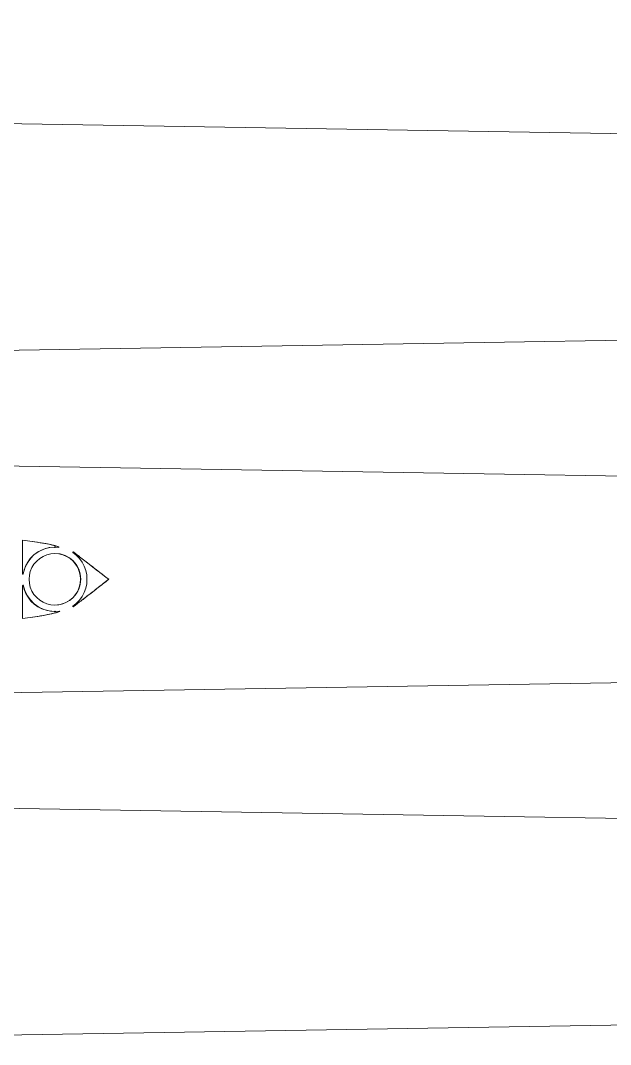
# Model space of a CAD drawing. Header units: centimetres. Extents: x -233 to -82, y 123 to 153.
# Drawn here: x -224.82 to -217, y 123.68 to 137.25 of the extents above; entities that cross this region are included whole.
import ezdxf

# ---------------------------------------------------------------- set-up
doc = ezdxf.new("R2010")
doc.units = ezdxf.units.CM
doc.header["$MEASUREMENT"] = 0
doc.layers.add('layer 1', color=7, linetype='Continuous')

msp = doc.modelspace()

# ---------------------------------------------------------------- linework, layer by layer
at = {"layer": 'layer 1', "color": 1, "lineweight": 9}
for points, knots in [([(-172.60329, 135.02047), (-172.60329, 135.02047), (-172.60329, 136.1423), (-172.60329, 136.1423), (-172.60329, 136.1423), (-172.60329, 136.1423), (-173.20442, 136.1423), (-173.20442, 136.1423), (-173.20442, 136.1423), (-173.20442, 136.1423), (-173.20442, 137.14133), (-173.20442, 137.14133), (-173.20442, 137.14133), (-173.20442, 137.14133), (-172.60329, 137.14133), (-172.60329, 137.14133), (-172.60329, 137.14133), (-172.60329, 137.14133), (-172.60329, 138.27586), (-172.60329, 138.27586), (-172.60329, 138.27586), (-172.60329, 138.27586), (-232.60444, 137.28742), (-232.60444, 137.28742), (-232.60444, 137.28742), (-232.60444, 137.28742), (-232.60444, 136.0068), (-232.60444, 136.0068)], [0, 0, 0, 0, 0.125, 0.125, 0.125, 0.125, 0.25, 0.25, 0.25, 0.25, 0.375, 0.375, 0.375, 0.375, 0.5, 0.5, 0.5, 0.5, 0.625, 0.625, 0.625, 0.625, 0.75, 0.75, 0.75, 0.75, 1, 1, 1, 1]), ([(-232.60443, 128.21747), (-232.60443, 128.21747), (-172.60328, 129.20383), (-172.60328, 129.20383), (-172.60328, 129.20383), (-172.60328, 129.20383), (-172.60328, 130.48445), (-172.60328, 130.48445), (-172.60328, 130.48445), (-172.60328, 130.48445), (-232.60443, 131.47078), (-232.60443, 131.47078)], [0, 0, 0, 0, 0.25, 0.25, 0.25, 0.25, 0.5, 0.5, 0.5, 0.5, 1, 1, 1, 1]), ([(-224.78122, 129.91504), (-224.78122, 129.91504), (-224.78757, 129.91504), (-224.78757, 129.91504), (-224.78757, 129.91504), (-224.78757, 129.91504), (-224.78757, 130.36166), (-224.78757, 130.36166), (-224.78757, 130.36166), (-224.78757, 130.36166), (-224.75582, 130.35743), (-224.75582, 130.35743), (-224.75582, 130.35743), (-224.75582, 130.35743), (-224.72195, 130.35319), (-224.72195, 130.35319), (-224.72195, 130.35319), (-224.72195, 130.35319), (-224.65634, 130.34473), (-224.65634, 130.34473), (-224.65634, 130.34473), (-224.65634, 130.34473), (-224.5886, 130.33626), (-224.5886, 130.33626), (-224.5886, 130.33626), (-224.5886, 130.33626), (-224.55685, 130.32991), (-224.55685, 130.32991), (-224.55685, 130.32991), (-224.55685, 130.32991), (-224.5251, 130.32571), (-224.5251, 130.32571), (-224.5251, 130.32571), (-224.5251, 130.32571), (-224.49547, 130.31933), (-224.49547, 130.31933), (-224.49547, 130.31933), (-224.49547, 130.31933), (-224.46584, 130.31509), (-224.46584, 130.31509), (-224.46584, 130.31509), (-224.46584, 130.31509), (-224.4362, 130.30874), (-224.4362, 130.30874), (-224.4362, 130.30874), (-224.4362, 130.30874), (-224.40869, 130.30239), (-224.40869, 130.30239), (-224.40869, 130.30239), (-224.40869, 130.30239), (-224.35789, 130.28969), (-224.35789, 130.28969), (-224.35789, 130.28969), (-224.35789, 130.28969), (-224.30709, 130.27488), (-224.30709, 130.27488), (-224.30709, 130.27488), (-224.30709, 130.27488), (-224.36212, 130.29181), (-224.36212, 130.29181), (-224.36212, 130.29181), (-224.36212, 130.29181), (-224.41927, 130.30451), (-224.41927, 130.30451), (-224.41927, 130.30451), (-224.41927, 130.30451), (-224.47854, 130.31721), (-224.47854, 130.31721), (-224.47854, 130.31721), (-224.47854, 130.31721), (-224.53992, 130.32779), (-224.53992, 130.32779), (-224.53992, 130.32779), (-224.53992, 130.32779), (-224.6013, 130.33626), (-224.6013, 130.33626), (-224.6013, 130.33626), (-224.6013, 130.33626), (-224.66269, 130.34684), (-224.66269, 130.34684), (-224.66269, 130.34684), (-224.66269, 130.34684), (-224.78757, 130.36166), (-224.78757, 130.36166)], [0, 0, 0, 0, 0.04545455, 0.04545455, 0.04545455, 0.04545455, 0.09090909, 0.09090909, 0.09090909, 0.09090909, 0.13636364, 0.13636364, 0.13636364, 0.13636364, 0.18181818, 0.18181818, 0.18181818, 0.18181818, 0.22727273, 0.22727273, 0.22727273, 0.22727273, 0.27272727, 0.27272727, 0.27272727, 0.27272727, 0.31818182, 0.31818182, 0.31818182, 0.31818182, 0.36363636, 0.36363636, 0.36363636, 0.36363636, 0.40909091, 0.40909091, 0.40909091, 0.40909091, 0.45454545, 0.45454545, 0.45454545, 0.45454545, 0.5, 0.5, 0.5, 0.5, 0.54545455, 0.54545455, 0.54545455, 0.54545455, 0.59090909, 0.59090909, 0.59090909, 0.59090909, 0.63636364, 0.63636364, 0.63636364, 0.63636364, 0.68181818, 0.68181818, 0.68181818, 0.68181818, 0.72727273, 0.72727273, 0.72727273, 0.72727273, 0.77272727, 0.77272727, 0.77272727, 0.77272727, 0.81818182, 0.81818182, 0.81818182, 0.81818182, 0.86363636, 0.86363636, 0.86363636, 0.86363636, 0.90909091, 0.90909091, 0.90909091, 0.90909091, 1, 1, 1, 1]), ([(-224.30709, 130.2664), (-224.30709, 130.2664), (-224.36636, 130.27064), (-224.36636, 130.27064), (-224.36636, 130.27064), (-224.36636, 130.27064), (-224.42562, 130.2664), (-224.42562, 130.2664), (-224.42562, 130.2664), (-224.42562, 130.2664), (-224.48277, 130.2537), (-224.48277, 130.2537), (-224.48277, 130.2537), (-224.48277, 130.2537), (-224.53781, 130.23254), (-224.53781, 130.23254), (-224.53781, 130.23254), (-224.53781, 130.23254), (-224.59072, 130.2029), (-224.59072, 130.2029), (-224.59072, 130.2029), (-224.59072, 130.2029), (-224.63729, 130.16904), (-224.63729, 130.16904), (-224.63729, 130.16904), (-224.63729, 130.16904), (-224.67962, 130.1267), (-224.67962, 130.1267), (-224.67962, 130.1267), (-224.67962, 130.1267), (-224.71561, 130.07802), (-224.71561, 130.07802), (-224.71561, 130.07802), (-224.71561, 130.07802), (-224.74524, 130.02722), (-224.74524, 130.02722), (-224.74524, 130.02722), (-224.74524, 130.02722), (-224.76852, 129.97219), (-224.76852, 129.97219), (-224.76852, 129.97219), (-224.76852, 129.97219), (-224.78122, 129.91504), (-224.78122, 129.91504)], [0, 0, 0, 0, 0.08333333, 0.08333333, 0.08333333, 0.08333333, 0.16666667, 0.16666667, 0.16666667, 0.16666667, 0.25, 0.25, 0.25, 0.25, 0.33333333, 0.33333333, 0.33333333, 0.33333333, 0.41666667, 0.41666667, 0.41666667, 0.41666667, 0.5, 0.5, 0.5, 0.5, 0.58333333, 0.58333333, 0.58333333, 0.58333333, 0.66666667, 0.66666667, 0.66666667, 0.66666667, 0.75, 0.75, 0.75, 0.75, 0.83333333, 0.83333333, 0.83333333, 0.83333333, 1, 1, 1, 1]), ([(-224.30709, 130.27488), (-224.30709, 130.27488), (-224.30709, 130.26642), (-224.30709, 130.26642), (-224.30709, 130.26642), (-224.30709, 130.26642), (-224.30709, 130.27488), (-224.30709, 130.27488)], [0, 0, 0, 0, 0.33333333, 0.33333333, 0.33333333, 0.33333333, 1, 1, 1, 1]), ([(-224.01923, 129.84521), (-224.01923, 129.84521), (-224.02347, 129.79014), (-224.02347, 129.79014), (-224.02347, 129.79014), (-224.02347, 129.79014), (-224.03617, 129.73938), (-224.03617, 129.73938), (-224.03617, 129.73938), (-224.03617, 129.73938), (-224.05522, 129.68858), (-224.05522, 129.68858), (-224.05522, 129.68858), (-224.05522, 129.68858), (-224.08485, 129.64413), (-224.08485, 129.64413), (-224.08485, 129.64413), (-224.08485, 129.64413), (-224.11872, 129.60179), (-224.11872, 129.60179), (-224.11872, 129.60179), (-224.11872, 129.60179), (-224.15893, 129.56793), (-224.15893, 129.56793), (-224.15893, 129.56793), (-224.15893, 129.56793), (-224.2055, 129.54037), (-224.2055, 129.54037), (-224.2055, 129.54037), (-224.2055, 129.54037), (-224.25418, 129.51924), (-224.25418, 129.51924), (-224.25418, 129.51924), (-224.25418, 129.51924), (-224.3071, 129.50651), (-224.3071, 129.50651), (-224.3071, 129.50651), (-224.3071, 129.50651), (-224.36002, 129.50231), (-224.36002, 129.50231), (-224.36002, 129.50231), (-224.36002, 129.50231), (-224.41505, 129.50651), (-224.41505, 129.50651), (-224.41505, 129.50651), (-224.41505, 129.50651), (-224.46585, 129.51924), (-224.46585, 129.51924), (-224.46585, 129.51924), (-224.46585, 129.51924), (-224.51665, 129.54037), (-224.51665, 129.54037), (-224.51665, 129.54037), (-224.51665, 129.54037), (-224.5611, 129.56793), (-224.5611, 129.56793), (-224.5611, 129.56793), (-224.5611, 129.56793), (-224.60132, 129.60179), (-224.60132, 129.60179), (-224.60132, 129.60179), (-224.60132, 129.60179), (-224.6373, 129.64413), (-224.6373, 129.64413), (-224.6373, 129.64413), (-224.6373, 129.64413), (-224.66482, 129.68858), (-224.66482, 129.68858), (-224.66482, 129.68858), (-224.66482, 129.68858), (-224.68598, 129.73938), (-224.68598, 129.73938), (-224.68598, 129.73938), (-224.68598, 129.73938), (-224.69868, 129.79014), (-224.69868, 129.79014), (-224.69868, 129.79014), (-224.69868, 129.79014), (-224.70292, 129.84521), (-224.70292, 129.84521), (-224.70292, 129.84521), (-224.70292, 129.84521), (-224.69868, 129.89813), (-224.69868, 129.89813), (-224.69868, 129.89813), (-224.69868, 129.89813), (-224.68598, 129.94889), (-224.68598, 129.94889), (-224.68598, 129.94889), (-224.68598, 129.94889), (-224.66482, 129.99973), (-224.66482, 129.99973), (-224.66482, 129.99973), (-224.66482, 129.99973), (-224.6373, 130.04629), (-224.6373, 130.04629), (-224.6373, 130.04629), (-224.6373, 130.04629), (-224.60132, 130.08651), (-224.60132, 130.08651), (-224.60132, 130.08651), (-224.60132, 130.08651), (-224.5611, 130.12038), (-224.5611, 130.12038), (-224.5611, 130.12038), (-224.5611, 130.12038), (-224.51665, 130.14786), (-224.51665, 130.14786), (-224.51665, 130.14786), (-224.51665, 130.14786), (-224.46585, 130.16906), (-224.46585, 130.16906), (-224.46585, 130.16906), (-224.46585, 130.16906), (-224.41505, 130.18176), (-224.41505, 130.18176), (-224.41505, 130.18176), (-224.41505, 130.18176), (-224.36002, 130.18596), (-224.36002, 130.18596), (-224.36002, 130.18596), (-224.36002, 130.18596), (-224.3071, 130.18176), (-224.3071, 130.18176), (-224.3071, 130.18176), (-224.3071, 130.18176), (-224.25418, 130.16906), (-224.25418, 130.16906), (-224.25418, 130.16906), (-224.25418, 130.16906), (-224.2055, 130.14786), (-224.2055, 130.14786), (-224.2055, 130.14786), (-224.2055, 130.14786), (-224.15893, 130.12038), (-224.15893, 130.12038), (-224.15893, 130.12038), (-224.15893, 130.12038), (-224.11872, 130.08651), (-224.11872, 130.08651), (-224.11872, 130.08651), (-224.11872, 130.08651), (-224.08485, 130.04629), (-224.08485, 130.04629), (-224.08485, 130.04629), (-224.08485, 130.04629), (-224.05522, 129.99973), (-224.05522, 129.99973), (-224.05522, 129.99973), (-224.05522, 129.99973), (-224.03617, 129.94889), (-224.03617, 129.94889), (-224.03617, 129.94889), (-224.03617, 129.94889), (-224.02347, 129.89813), (-224.02347, 129.89813), (-224.02347, 129.89813), (-224.02347, 129.89813), (-224.01923, 129.84521), (-224.01923, 129.84521)], [0, 0, 0, 0, 0.02439024, 0.02439024, 0.02439024, 0.02439024, 0.04878049, 0.04878049, 0.04878049, 0.04878049, 0.07317073, 0.07317073, 0.07317073, 0.07317073, 0.09756098, 0.09756098, 0.09756098, 0.09756098, 0.12195122, 0.12195122, 0.12195122, 0.12195122, 0.14634146, 0.14634146, 0.14634146, 0.14634146, 0.17073171, 0.17073171, 0.17073171, 0.17073171, 0.19512195, 0.19512195, 0.19512195, 0.19512195, 0.2195122, 0.2195122, 0.2195122, 0.2195122, 0.24390244, 0.24390244, 0.24390244, 0.24390244, 0.26829268, 0.26829268, 0.26829268, 0.26829268, 0.29268293, 0.29268293, 0.29268293, 0.29268293, 0.31707317, 0.31707317, 0.31707317, 0.31707317, 0.34146341, 0.34146341, 0.34146341, 0.34146341, 0.36585366, 0.36585366, 0.36585366, 0.36585366, 0.3902439, 0.3902439, 0.3902439, 0.3902439, 0.41463415, 0.41463415, 0.41463415, 0.41463415, 0.43902439, 0.43902439, 0.43902439, 0.43902439, 0.46341463, 0.46341463, 0.46341463, 0.46341463, 0.48780488, 0.48780488, 0.48780488, 0.48780488, 0.51219512, 0.51219512, 0.51219512, 0.51219512, 0.53658537, 0.53658537, 0.53658537, 0.53658537, 0.56097561, 0.56097561, 0.56097561, 0.56097561, 0.58536585, 0.58536585, 0.58536585, 0.58536585, 0.6097561, 0.6097561, 0.6097561, 0.6097561, 0.63414634, 0.63414634, 0.63414634, 0.63414634, 0.65853659, 0.65853659, 0.65853659, 0.65853659, 0.68292683, 0.68292683, 0.68292683, 0.68292683, 0.70731707, 0.70731707, 0.70731707, 0.70731707, 0.73170732, 0.73170732, 0.73170732, 0.73170732, 0.75609756, 0.75609756, 0.75609756, 0.75609756, 0.7804878, 0.7804878, 0.7804878, 0.7804878, 0.80487805, 0.80487805, 0.80487805, 0.80487805, 0.82926829, 0.82926829, 0.82926829, 0.82926829, 0.85365854, 0.85365854, 0.85365854, 0.85365854, 0.87804878, 0.87804878, 0.87804878, 0.87804878, 0.90243902, 0.90243902, 0.90243902, 0.90243902, 0.92682927, 0.92682927, 0.92682927, 0.92682927, 0.95121951, 0.95121951, 0.95121951, 0.95121951, 1, 1, 1, 1]), ([(-224.35892, 129.50442), (-224.17011, 129.50442), (-224.01711, 129.65749), (-224.01711, 129.84626), (-224.01711, 129.84626), (-224.01711, 130.03503), (-224.17011, 130.18807), (-224.35892, 130.1881)], [0, 0, 0, 0, 0.33333333, 0.33333333, 0.33333333, 0.33333333, 1, 1, 1, 1]), ([(-224.12295, 130.19868), (-224.12295, 130.19868), (-224.1166, 130.20506), (-224.1166, 130.20506), (-224.1166, 130.20506), (-224.1166, 130.20506), (-224.1166, 130.20291), (-224.1166, 130.20291), (-224.1166, 130.20291), (-224.1166, 130.20291), (-224.11448, 130.20291), (-224.11448, 130.20291), (-224.11448, 130.20291), (-224.11448, 130.20291), (-224.11237, 130.20291), (-224.11237, 130.20291), (-224.11237, 130.20291), (-224.11237, 130.20291), (-224.11025, 130.20291), (-224.11025, 130.20291), (-224.11025, 130.20291), (-224.11025, 130.20291), (-224.10602, 130.19868), (-224.10602, 130.19868), (-224.10602, 130.19868), (-224.10602, 130.19868), (-224.09967, 130.19444), (-224.09967, 130.19444), (-224.09967, 130.19444), (-224.09967, 130.19444), (-224.09332, 130.19024), (-224.09332, 130.19024), (-224.09332, 130.19024), (-224.09332, 130.19024), (-224.08273, 130.18178), (-224.08273, 130.18178), (-224.08273, 130.18178), (-224.08273, 130.18178), (-224.07215, 130.17328), (-224.07215, 130.17328), (-224.07215, 130.17328), (-224.07215, 130.17328), (-224.05945, 130.16481), (-224.05945, 130.16481), (-224.05945, 130.16481), (-224.05945, 130.16481), (-224.04675, 130.15423), (-224.04675, 130.15423), (-224.04675, 130.15423), (-224.04675, 130.15423), (-224.03193, 130.14153), (-224.03193, 130.14153), (-224.03193, 130.14153), (-224.03193, 130.14153), (-224.015, 130.13094), (-224.015, 130.13094), (-224.015, 130.13094), (-224.015, 130.13094), (-223.99807, 130.11613), (-223.99807, 130.11613), (-223.99807, 130.11613), (-223.99807, 130.11613), (-223.97902, 130.10343), (-223.97902, 130.10343), (-223.97902, 130.10343), (-223.97902, 130.10343), (-223.96208, 130.08861), (-223.96208, 130.08861), (-223.96208, 130.08861), (-223.96208, 130.08861), (-223.94092, 130.07379), (-223.94092, 130.07379), (-223.94092, 130.07379), (-223.94092, 130.07379), (-223.92187, 130.05686), (-223.92187, 130.05686), (-223.92187, 130.05686), (-223.92187, 130.05686), (-223.9007, 130.03993), (-223.9007, 130.03993), (-223.9007, 130.03993), (-223.9007, 130.03993), (-223.85625, 130.00606), (-223.85625, 130.00606), (-223.85625, 130.00606), (-223.85625, 130.00606), (-223.8118, 129.97219), (-223.8118, 129.97219), (-223.8118, 129.97219), (-223.8118, 129.97219), (-223.76735, 129.93833), (-223.76735, 129.93833), (-223.76735, 129.93833), (-223.76735, 129.93833), (-223.72502, 129.90446), (-223.72502, 129.90446), (-223.72502, 129.90446), (-223.72502, 129.90446), (-223.70385, 129.88756), (-223.70385, 129.88756), (-223.70385, 129.88756), (-223.70385, 129.88756), (-223.6848, 129.87274), (-223.6848, 129.87274), (-223.6848, 129.87274), (-223.6848, 129.87274), (-223.66575, 129.85789), (-223.66575, 129.85789), (-223.66575, 129.85789), (-223.66575, 129.85789), (-223.6467, 129.84519), (-223.6467, 129.84519), (-223.6467, 129.84519), (-223.6467, 129.84519), (-223.67845, 129.86848), (-223.67845, 129.86848), (-223.67845, 129.86848), (-223.67845, 129.86848), (-223.70597, 129.88964), (-223.70597, 129.88964), (-223.70597, 129.88964), (-223.70597, 129.88964), (-223.7356, 129.91293), (-223.7356, 129.91293), (-223.7356, 129.91293), (-223.7356, 129.91293), (-223.76312, 129.93409), (-223.76312, 129.93409), (-223.76312, 129.93409), (-223.76312, 129.93409), (-223.78852, 129.95314), (-223.78852, 129.95314), (-223.78852, 129.95314), (-223.78852, 129.95314), (-223.81392, 129.97431), (-223.81392, 129.97431), (-223.81392, 129.97431), (-223.81392, 129.97431), (-223.83932, 129.99339), (-223.83932, 129.99339), (-223.83932, 129.99339), (-223.83932, 129.99339), (-223.8626, 130.01241), (-223.8626, 130.01241), (-223.8626, 130.01241), (-223.8626, 130.01241), (-223.88377, 130.02934), (-223.88377, 130.02934), (-223.88377, 130.02934), (-223.88377, 130.02934), (-223.90705, 130.04631), (-223.90705, 130.04631), (-223.90705, 130.04631), (-223.90705, 130.04631), (-223.9261, 130.06113), (-223.9261, 130.06113), (-223.9261, 130.06113), (-223.9261, 130.06113), (-223.94727, 130.07803), (-223.94727, 130.07803), (-223.94727, 130.07803), (-223.94727, 130.07803), (-223.9642, 130.09073), (-223.9642, 130.09073), (-223.9642, 130.09073), (-223.9642, 130.09073), (-223.98325, 130.10554), (-223.98325, 130.10554), (-223.98325, 130.10554), (-223.98325, 130.10554), (-223.99807, 130.11824), (-223.99807, 130.11824), (-223.99807, 130.11824), (-223.99807, 130.11824), (-224.015, 130.12886), (-224.015, 130.12886), (-224.015, 130.12886), (-224.015, 130.12886), (-224.0277, 130.13941), (-224.0277, 130.13941), (-224.0277, 130.13941), (-224.0277, 130.13941), (-224.0404, 130.14999), (-224.0404, 130.14999), (-224.0404, 130.14999), (-224.0404, 130.14999), (-224.0531, 130.15846), (-224.0531, 130.15846), (-224.0531, 130.15846), (-224.0531, 130.15846), (-224.06368, 130.16696), (-224.06368, 130.16696), (-224.06368, 130.16696), (-224.06368, 130.16696), (-224.07215, 130.17539), (-224.07215, 130.17539), (-224.07215, 130.17539), (-224.07215, 130.17539), (-224.08062, 130.18178), (-224.08062, 130.18178), (-224.08062, 130.18178), (-224.08062, 130.18178), (-224.08908, 130.18598), (-224.08908, 130.18598), (-224.08908, 130.18598), (-224.08908, 130.18598), (-224.09543, 130.19024), (-224.09543, 130.19024), (-224.09543, 130.19024), (-224.09543, 130.19024), (-224.09967, 130.19444), (-224.09967, 130.19444), (-224.09967, 130.19444), (-224.09967, 130.19444), (-224.1039, 130.19656), (-224.1039, 130.19656), (-224.1039, 130.19656), (-224.1039, 130.19656), (-224.10813, 130.20079), (-224.10813, 130.20079), (-224.10813, 130.20079), (-224.10813, 130.20079), (-224.11025, 130.20079), (-224.11025, 130.20079), (-224.11025, 130.20079), (-224.11025, 130.20079), (-224.11237, 130.20291), (-224.11237, 130.20291), (-224.11237, 130.20291), (-224.11237, 130.20291), (-224.11448, 130.20291), (-224.11448, 130.20291)], [0, 0, 0, 0, 0.01694915, 0.01694915, 0.01694915, 0.01694915, 0.03389831, 0.03389831, 0.03389831, 0.03389831, 0.05084746, 0.05084746, 0.05084746, 0.05084746, 0.06779661, 0.06779661, 0.06779661, 0.06779661, 0.08474576, 0.08474576, 0.08474576, 0.08474576, 0.10169492, 0.10169492, 0.10169492, 0.10169492, 0.11864407, 0.11864407, 0.11864407, 0.11864407, 0.13559322, 0.13559322, 0.13559322, 0.13559322, 0.15254237, 0.15254237, 0.15254237, 0.15254237, 0.16949153, 0.16949153, 0.16949153, 0.16949153, 0.18644068, 0.18644068, 0.18644068, 0.18644068, 0.20338983, 0.20338983, 0.20338983, 0.20338983, 0.22033898, 0.22033898, 0.22033898, 0.22033898, 0.23728814, 0.23728814, 0.23728814, 0.23728814, 0.25423729, 0.25423729, 0.25423729, 0.25423729, 0.27118644, 0.27118644, 0.27118644, 0.27118644, 0.28813559, 0.28813559, 0.28813559, 0.28813559, 0.30508475, 0.30508475, 0.30508475, 0.30508475, 0.3220339, 0.3220339, 0.3220339, 0.3220339, 0.33898305, 0.33898305, 0.33898305, 0.33898305, 0.3559322, 0.3559322, 0.3559322, 0.3559322, 0.37288136, 0.37288136, 0.37288136, 0.37288136, 0.38983051, 0.38983051, 0.38983051, 0.38983051, 0.40677966, 0.40677966, 0.40677966, 0.40677966, 0.42372881, 0.42372881, 0.42372881, 0.42372881, 0.44067797, 0.44067797, 0.44067797, 0.44067797, 0.45762712, 0.45762712, 0.45762712, 0.45762712, 0.47457627, 0.47457627, 0.47457627, 0.47457627, 0.49152542, 0.49152542, 0.49152542, 0.49152542, 0.50847458, 0.50847458, 0.50847458, 0.50847458, 0.52542373, 0.52542373, 0.52542373, 0.52542373, 0.54237288, 0.54237288, 0.54237288, 0.54237288, 0.55932203, 0.55932203, 0.55932203, 0.55932203, 0.57627119, 0.57627119, 0.57627119, 0.57627119, 0.59322034, 0.59322034, 0.59322034, 0.59322034, 0.61016949, 0.61016949, 0.61016949, 0.61016949, 0.62711864, 0.62711864, 0.62711864, 0.62711864, 0.6440678, 0.6440678, 0.6440678, 0.6440678, 0.66101695, 0.66101695, 0.66101695, 0.66101695, 0.6779661, 0.6779661, 0.6779661, 0.6779661, 0.69491525, 0.69491525, 0.69491525, 0.69491525, 0.71186441, 0.71186441, 0.71186441, 0.71186441, 0.72881356, 0.72881356, 0.72881356, 0.72881356, 0.74576271, 0.74576271, 0.74576271, 0.74576271, 0.76271186, 0.76271186, 0.76271186, 0.76271186, 0.77966102, 0.77966102, 0.77966102, 0.77966102, 0.79661017, 0.79661017, 0.79661017, 0.79661017, 0.81355932, 0.81355932, 0.81355932, 0.81355932, 0.83050847, 0.83050847, 0.83050847, 0.83050847, 0.84745763, 0.84745763, 0.84745763, 0.84745763, 0.86440678, 0.86440678, 0.86440678, 0.86440678, 0.88135593, 0.88135593, 0.88135593, 0.88135593, 0.89830508, 0.89830508, 0.89830508, 0.89830508, 0.91525424, 0.91525424, 0.91525424, 0.91525424, 0.93220339, 0.93220339, 0.93220339, 0.93220339, 0.94915254, 0.94915254, 0.94915254, 0.94915254, 0.96610169, 0.96610169, 0.96610169, 0.96610169, 1, 1, 1, 1]), ([(-224.12295, 130.19868), (-224.12295, 130.19868), (-224.07638, 130.16269), (-224.07638, 130.16269), (-224.07638, 130.16269), (-224.07638, 130.16269), (-224.03405, 130.12036), (-224.03405, 130.12036), (-224.03405, 130.12036), (-224.03405, 130.12036), (-224.00018, 130.07168), (-224.00018, 130.07168), (-224.00018, 130.07168), (-224.00018, 130.07168), (-223.97055, 130.01876), (-223.97055, 130.01876), (-223.97055, 130.01876), (-223.97055, 130.01876), (-223.9515, 129.96161), (-223.9515, 129.96161), (-223.9515, 129.96161), (-223.9515, 129.96161), (-223.9388, 129.90446), (-223.9388, 129.90446), (-223.9388, 129.90446), (-223.9388, 129.90446), (-223.93457, 129.84519), (-223.93457, 129.84519), (-223.93457, 129.84519), (-223.93457, 129.84519), (-223.9388, 129.78381), (-223.9388, 129.78381), (-223.9388, 129.78381), (-223.9388, 129.78381), (-223.9515, 129.72666), (-223.9515, 129.72666), (-223.9515, 129.72666), (-223.9515, 129.72666), (-223.97055, 129.66951), (-223.97055, 129.66951), (-223.97055, 129.66951), (-223.97055, 129.66951), (-224.00018, 129.61659), (-224.00018, 129.61659), (-224.00018, 129.61659), (-224.00018, 129.61659), (-224.03405, 129.57006), (-224.03405, 129.57006), (-224.03405, 129.57006), (-224.03405, 129.57006), (-224.07638, 129.52558), (-224.07638, 129.52558), (-224.07638, 129.52558), (-224.07638, 129.52558), (-224.12295, 129.48959), (-224.12295, 129.48959), (-224.12295, 129.48959), (-224.12295, 129.48959), (-224.11872, 129.48324), (-224.11872, 129.48324), (-224.11872, 129.48324), (-224.11872, 129.48324), (-224.10602, 129.49171), (-224.10602, 129.49171), (-224.10602, 129.49171), (-224.10602, 129.49171), (-224.09332, 129.49806), (-224.09332, 129.49806), (-224.09332, 129.49806), (-224.09332, 129.49806), (-224.08062, 129.50864), (-224.08062, 129.50864), (-224.08062, 129.50864), (-224.08062, 129.50864), (-224.06792, 129.51714), (-224.06792, 129.51714), (-224.06792, 129.51714), (-224.06792, 129.51714), (-224.05522, 129.52769), (-224.05522, 129.52769), (-224.05522, 129.52769), (-224.05522, 129.52769), (-224.04463, 129.53616), (-224.04463, 129.53616), (-224.04463, 129.53616), (-224.04463, 129.53616), (-224.03193, 129.54678), (-224.03193, 129.54678), (-224.03193, 129.54678), (-224.03193, 129.54678), (-224.01712, 129.55733), (-224.01712, 129.55733), (-224.01712, 129.55733), (-224.01712, 129.55733), (-224.00442, 129.56791), (-224.00442, 129.56791), (-224.00442, 129.56791), (-224.00442, 129.56791), (-223.98748, 129.57849), (-223.98748, 129.57849), (-223.98748, 129.57849), (-223.98748, 129.57849), (-223.97267, 129.59119), (-223.97267, 129.59119), (-223.97267, 129.59119), (-223.97267, 129.59119), (-223.95573, 129.60389), (-223.95573, 129.60389), (-223.95573, 129.60389), (-223.95573, 129.60389), (-223.92187, 129.63141), (-223.92187, 129.63141), (-223.92187, 129.63141), (-223.92187, 129.63141), (-223.88588, 129.65893), (-223.88588, 129.65893), (-223.88588, 129.65893), (-223.88588, 129.65893), (-223.8118, 129.71608), (-223.8118, 129.71608), (-223.8118, 129.71608), (-223.8118, 129.71608), (-223.77793, 129.74363), (-223.77793, 129.74363), (-223.77793, 129.74363), (-223.77793, 129.74363), (-223.74407, 129.76899), (-223.74407, 129.76899), (-223.74407, 129.76899), (-223.74407, 129.76899), (-223.72925, 129.78173), (-223.72925, 129.78173), (-223.72925, 129.78173), (-223.72925, 129.78173), (-223.71443, 129.79228), (-223.71443, 129.79228), (-223.71443, 129.79228), (-223.71443, 129.79228), (-223.69962, 129.80286), (-223.69962, 129.80286), (-223.69962, 129.80286), (-223.69962, 129.80286), (-223.68692, 129.81344), (-223.68692, 129.81344), (-223.68692, 129.81344), (-223.68692, 129.81344), (-223.67633, 129.82191), (-223.67633, 129.82191), (-223.67633, 129.82191), (-223.67633, 129.82191), (-223.66575, 129.83038), (-223.66575, 129.83038), (-223.66575, 129.83038), (-223.66575, 129.83038), (-223.65517, 129.83884), (-223.65517, 129.83884), (-223.65517, 129.83884), (-223.65517, 129.83884), (-223.6467, 129.84519), (-223.6467, 129.84519), (-223.6467, 129.84519), (-223.6467, 129.84519), (-223.67845, 129.81983), (-223.67845, 129.81983), (-223.67845, 129.81983), (-223.67845, 129.81983), (-223.70808, 129.79863), (-223.70808, 129.79863), (-223.70808, 129.79863), (-223.70808, 129.79863), (-223.7356, 129.77534), (-223.7356, 129.77534), (-223.7356, 129.77534), (-223.7356, 129.77534), (-223.76312, 129.75418), (-223.76312, 129.75418), (-223.76312, 129.75418), (-223.76312, 129.75418), (-223.79063, 129.73301), (-223.79063, 129.73301), (-223.79063, 129.73301), (-223.79063, 129.73301), (-223.81603, 129.71399), (-223.81603, 129.71399), (-223.81603, 129.71399), (-223.81603, 129.71399), (-223.84143, 129.69279), (-223.84143, 129.69279), (-223.84143, 129.69279), (-223.84143, 129.69279), (-223.86472, 129.67589), (-223.86472, 129.67589), (-223.86472, 129.67589), (-223.86472, 129.67589), (-223.888, 129.65681), (-223.888, 129.65681), (-223.888, 129.65681), (-223.888, 129.65681), (-223.90917, 129.63988), (-223.90917, 129.63988), (-223.90917, 129.63988), (-223.90917, 129.63988), (-223.93033, 129.62506), (-223.93033, 129.62506), (-223.93033, 129.62506), (-223.93033, 129.62506), (-223.94938, 129.61024), (-223.94938, 129.61024), (-223.94938, 129.61024), (-223.94938, 129.61024), (-223.96843, 129.59543), (-223.96843, 129.59543), (-223.96843, 129.59543), (-223.96843, 129.59543), (-223.98537, 129.58061), (-223.98537, 129.58061), (-223.98537, 129.58061), (-223.98537, 129.58061), (-224.0023, 129.56791), (-224.0023, 129.56791), (-224.0023, 129.56791), (-224.0023, 129.56791), (-224.01712, 129.55733), (-224.01712, 129.55733), (-224.01712, 129.55733), (-224.01712, 129.55733), (-224.03193, 129.54678), (-224.03193, 129.54678), (-224.03193, 129.54678), (-224.03193, 129.54678), (-224.04463, 129.53616), (-224.04463, 129.53616), (-224.04463, 129.53616), (-224.04463, 129.53616), (-224.05522, 129.52769), (-224.05522, 129.52769), (-224.05522, 129.52769), (-224.05522, 129.52769), (-224.0658, 129.51923), (-224.0658, 129.51923), (-224.0658, 129.51923), (-224.0658, 129.51923), (-224.07638, 129.51288), (-224.07638, 129.51288), (-224.07638, 129.51288), (-224.07638, 129.51288), (-224.08273, 129.50653), (-224.08273, 129.50653), (-224.08273, 129.50653), (-224.08273, 129.50653), (-224.0912, 129.50018), (-224.0912, 129.50018), (-224.0912, 129.50018), (-224.0912, 129.50018), (-224.09755, 129.49594), (-224.09755, 129.49594), (-224.09755, 129.49594), (-224.09755, 129.49594), (-224.10178, 129.49386), (-224.10178, 129.49386), (-224.10178, 129.49386), (-224.10178, 129.49386), (-224.10602, 129.48959), (-224.10602, 129.48959), (-224.10602, 129.48959), (-224.10602, 129.48959), (-224.10813, 129.48748), (-224.10813, 129.48748), (-224.10813, 129.48748), (-224.10813, 129.48748), (-224.11237, 129.48748), (-224.11237, 129.48748), (-224.11237, 129.48748), (-224.11237, 129.48748), (-224.11448, 129.48536), (-224.11448, 129.48536), (-224.11448, 129.48536), (-224.11448, 129.48536), (-224.1166, 129.48536), (-224.1166, 129.48536)], [0, 0, 0, 0, 0.01408451, 0.01408451, 0.01408451, 0.01408451, 0.02816901, 0.02816901, 0.02816901, 0.02816901, 0.04225352, 0.04225352, 0.04225352, 0.04225352, 0.05633803, 0.05633803, 0.05633803, 0.05633803, 0.07042254, 0.07042254, 0.07042254, 0.07042254, 0.08450704, 0.08450704, 0.08450704, 0.08450704, 0.09859155, 0.09859155, 0.09859155, 0.09859155, 0.11267606, 0.11267606, 0.11267606, 0.11267606, 0.12676056, 0.12676056, 0.12676056, 0.12676056, 0.14084507, 0.14084507, 0.14084507, 0.14084507, 0.15492958, 0.15492958, 0.15492958, 0.15492958, 0.16901408, 0.16901408, 0.16901408, 0.16901408, 0.18309859, 0.18309859, 0.18309859, 0.18309859, 0.1971831, 0.1971831, 0.1971831, 0.1971831, 0.21126761, 0.21126761, 0.21126761, 0.21126761, 0.22535211, 0.22535211, 0.22535211, 0.22535211, 0.23943662, 0.23943662, 0.23943662, 0.23943662, 0.25352113, 0.25352113, 0.25352113, 0.25352113, 0.26760563, 0.26760563, 0.26760563, 0.26760563, 0.28169014, 0.28169014, 0.28169014, 0.28169014, 0.29577465, 0.29577465, 0.29577465, 0.29577465, 0.30985915, 0.30985915, 0.30985915, 0.30985915, 0.32394366, 0.32394366, 0.32394366, 0.32394366, 0.33802817, 0.33802817, 0.33802817, 0.33802817, 0.35211268, 0.35211268, 0.35211268, 0.35211268, 0.36619718, 0.36619718, 0.36619718, 0.36619718, 0.38028169, 0.38028169, 0.38028169, 0.38028169, 0.3943662, 0.3943662, 0.3943662, 0.3943662, 0.4084507, 0.4084507, 0.4084507, 0.4084507, 0.42253521, 0.42253521, 0.42253521, 0.42253521, 0.43661972, 0.43661972, 0.43661972, 0.43661972, 0.45070423, 0.45070423, 0.45070423, 0.45070423, 0.46478873, 0.46478873, 0.46478873, 0.46478873, 0.47887324, 0.47887324, 0.47887324, 0.47887324, 0.49295775, 0.49295775, 0.49295775, 0.49295775, 0.50704225, 0.50704225, 0.50704225, 0.50704225, 0.52112676, 0.52112676, 0.52112676, 0.52112676, 0.53521127, 0.53521127, 0.53521127, 0.53521127, 0.54929577, 0.54929577, 0.54929577, 0.54929577, 0.56338028, 0.56338028, 0.56338028, 0.56338028, 0.57746479, 0.57746479, 0.57746479, 0.57746479, 0.5915493, 0.5915493, 0.5915493, 0.5915493, 0.6056338, 0.6056338, 0.6056338, 0.6056338, 0.61971831, 0.61971831, 0.61971831, 0.61971831, 0.63380282, 0.63380282, 0.63380282, 0.63380282, 0.64788732, 0.64788732, 0.64788732, 0.64788732, 0.66197183, 0.66197183, 0.66197183, 0.66197183, 0.67605634, 0.67605634, 0.67605634, 0.67605634, 0.69014085, 0.69014085, 0.69014085, 0.69014085, 0.70422535, 0.70422535, 0.70422535, 0.70422535, 0.71830986, 0.71830986, 0.71830986, 0.71830986, 0.73239437, 0.73239437, 0.73239437, 0.73239437, 0.74647887, 0.74647887, 0.74647887, 0.74647887, 0.76056338, 0.76056338, 0.76056338, 0.76056338, 0.77464789, 0.77464789, 0.77464789, 0.77464789, 0.78873239, 0.78873239, 0.78873239, 0.78873239, 0.8028169, 0.8028169, 0.8028169, 0.8028169, 0.81690141, 0.81690141, 0.81690141, 0.81690141, 0.83098592, 0.83098592, 0.83098592, 0.83098592, 0.84507042, 0.84507042, 0.84507042, 0.84507042, 0.85915493, 0.85915493, 0.85915493, 0.85915493, 0.87323944, 0.87323944, 0.87323944, 0.87323944, 0.88732394, 0.88732394, 0.88732394, 0.88732394, 0.90140845, 0.90140845, 0.90140845, 0.90140845, 0.91549296, 0.91549296, 0.91549296, 0.91549296, 0.92957746, 0.92957746, 0.92957746, 0.92957746, 0.94366197, 0.94366197, 0.94366197, 0.94366197, 0.95774648, 0.95774648, 0.95774648, 0.95774648, 0.97183099, 0.97183099, 0.97183099, 0.97183099, 1, 1, 1, 1]), ([(-224.78758, 129.32662), (-224.78758, 129.32662), (-224.78758, 129.76477), (-224.78758, 129.76477), (-224.78758, 129.76477), (-224.78758, 129.76477), (-224.78123, 129.769), (-224.78123, 129.769), (-224.78123, 129.769), (-224.78123, 129.769), (-224.76641, 129.71185), (-224.76641, 129.71185), (-224.76641, 129.71185), (-224.76641, 129.71185), (-224.74313, 129.65678), (-224.74313, 129.65678), (-224.74313, 129.65678), (-224.74313, 129.65678), (-224.71349, 129.60602), (-224.71349, 129.60602), (-224.71349, 129.60602), (-224.71349, 129.60602), (-224.67751, 129.55734), (-224.67751, 129.55734), (-224.67751, 129.55734), (-224.67751, 129.55734), (-224.63306, 129.51712), (-224.63306, 129.51712), (-224.63306, 129.51712), (-224.63306, 129.51712), (-224.58438, 129.48114), (-224.58438, 129.48114), (-224.58438, 129.48114), (-224.58438, 129.48114), (-224.53146, 129.45362), (-224.53146, 129.45362), (-224.53146, 129.45362), (-224.53146, 129.45362), (-224.47643, 129.43457), (-224.47643, 129.43457), (-224.47643, 129.43457), (-224.47643, 129.43457), (-224.41716, 129.42187), (-224.41716, 129.42187), (-224.41716, 129.42187), (-224.41716, 129.42187), (-224.35789, 129.41764), (-224.35789, 129.41764), (-224.35789, 129.41764), (-224.35789, 129.41764), (-224.29863, 129.42187), (-224.29863, 129.42187)], [0, 0, 0, 0, 0.07142857, 0.07142857, 0.07142857, 0.07142857, 0.14285714, 0.14285714, 0.14285714, 0.14285714, 0.21428571, 0.21428571, 0.21428571, 0.21428571, 0.28571429, 0.28571429, 0.28571429, 0.28571429, 0.35714286, 0.35714286, 0.35714286, 0.35714286, 0.42857143, 0.42857143, 0.42857143, 0.42857143, 0.5, 0.5, 0.5, 0.5, 0.57142857, 0.57142857, 0.57142857, 0.57142857, 0.64285714, 0.64285714, 0.64285714, 0.64285714, 0.71428571, 0.71428571, 0.71428571, 0.71428571, 0.78571429, 0.78571429, 0.78571429, 0.78571429, 0.85714286, 0.85714286, 0.85714286, 0.85714286, 1, 1, 1, 1]), ([(-224.29439, 129.41764), (-224.29439, 129.41764), (-224.29439, 129.41764), (-224.29439, 129.41764), (-224.29439, 129.41764), (-224.29439, 129.41764), (-224.34519, 129.40282), (-224.34519, 129.40282), (-224.34519, 129.40282), (-224.34519, 129.40282), (-224.37271, 129.39436), (-224.37271, 129.39436), (-224.37271, 129.39436), (-224.37271, 129.39436), (-224.40023, 129.38801), (-224.40023, 129.38801), (-224.40023, 129.38801), (-224.40023, 129.38801), (-224.42774, 129.38162), (-224.42774, 129.38162), (-224.42774, 129.38162), (-224.42774, 129.38162), (-224.45738, 129.37739), (-224.45738, 129.37739), (-224.45738, 129.37739), (-224.45738, 129.37739), (-224.48701, 129.37107), (-224.48701, 129.37107), (-224.48701, 129.37107), (-224.48701, 129.37107), (-224.51664, 129.36472), (-224.51664, 129.36472), (-224.51664, 129.36472), (-224.51664, 129.36472), (-224.55051, 129.36049), (-224.55051, 129.36049), (-224.55051, 129.36049), (-224.55051, 129.36049), (-224.58438, 129.3541), (-224.58438, 129.3541), (-224.58438, 129.3541), (-224.58438, 129.3541), (-224.65211, 129.34356), (-224.65211, 129.34356), (-224.65211, 129.34356), (-224.65211, 129.34356), (-224.72196, 129.33509), (-224.72196, 129.33509), (-224.72196, 129.33509), (-224.72196, 129.33509), (-224.75371, 129.33086), (-224.75371, 129.33086), (-224.75371, 129.33086), (-224.75371, 129.33086), (-224.78758, 129.32662), (-224.78758, 129.32662), (-224.78758, 129.32662), (-224.78758, 129.32662), (-224.65846, 129.34356), (-224.65846, 129.34356), (-224.65846, 129.34356), (-224.65846, 129.34356), (-224.59496, 129.35202), (-224.59496, 129.35202), (-224.59496, 129.35202), (-224.59496, 129.35202), (-224.53358, 129.36257), (-224.53358, 129.36257), (-224.53358, 129.36257), (-224.53358, 129.36257), (-224.47008, 129.37319), (-224.47008, 129.37319), (-224.47008, 129.37319), (-224.47008, 129.37319), (-224.41081, 129.38589), (-224.41081, 129.38589), (-224.41081, 129.38589), (-224.41081, 129.38589), (-224.35154, 129.40071), (-224.35154, 129.40071), (-224.35154, 129.40071), (-224.35154, 129.40071), (-224.29439, 129.41764), (-224.29439, 129.41764)], [0, 0, 0, 0, 0.04545455, 0.04545455, 0.04545455, 0.04545455, 0.09090909, 0.09090909, 0.09090909, 0.09090909, 0.13636364, 0.13636364, 0.13636364, 0.13636364, 0.18181818, 0.18181818, 0.18181818, 0.18181818, 0.22727273, 0.22727273, 0.22727273, 0.22727273, 0.27272727, 0.27272727, 0.27272727, 0.27272727, 0.31818182, 0.31818182, 0.31818182, 0.31818182, 0.36363636, 0.36363636, 0.36363636, 0.36363636, 0.40909091, 0.40909091, 0.40909091, 0.40909091, 0.45454545, 0.45454545, 0.45454545, 0.45454545, 0.5, 0.5, 0.5, 0.5, 0.54545455, 0.54545455, 0.54545455, 0.54545455, 0.59090909, 0.59090909, 0.59090909, 0.59090909, 0.63636364, 0.63636364, 0.63636364, 0.63636364, 0.68181818, 0.68181818, 0.68181818, 0.68181818, 0.72727273, 0.72727273, 0.72727273, 0.72727273, 0.77272727, 0.77272727, 0.77272727, 0.77272727, 0.81818182, 0.81818182, 0.81818182, 0.81818182, 0.86363636, 0.86363636, 0.86363636, 0.86363636, 0.90909091, 0.90909091, 0.90909091, 0.90909091, 1, 1, 1, 1]), ([(-224.29863, 129.42188), (-224.29863, 129.42188), (-224.2944, 129.41764), (-224.2944, 129.41764), (-224.2944, 129.41764), (-224.2944, 129.41764), (-224.29863, 129.42188), (-224.29863, 129.42188)], [0, 0, 0, 0, 0.33333333, 0.33333333, 0.33333333, 0.33333333, 1, 1, 1, 1]), ([(-232.60443, 123.68148), (-232.60443, 123.68148), (-172.60328, 124.66781), (-172.60328, 124.66781), (-172.60328, 124.66781), (-172.60328, 124.66781), (-172.60328, 125.94843), (-172.60328, 125.94843), (-172.60328, 125.94843), (-172.60328, 125.94843), (-232.60443, 126.93688), (-232.60443, 126.93688)], [0, 0, 0, 0, 0.25, 0.25, 0.25, 0.25, 0.5, 0.5, 0.5, 0.5, 1, 1, 1, 1])]:
    msp.add_open_spline(points, degree=3, knots=knots, dxfattribs=at)
for points in [[(-172.60329, 135.02047), (-172.60329, 135.02047), (-232.60444, 136.0068), (-232.60444, 136.0068)], [(-232.60443, 132.75349), (-232.60443, 132.75349), (-172.60328, 133.73985), (-172.60328, 133.73985)], [(-224.35896, 130.27278), (-224.56755, 130.27278), (-224.74553, 130.1219), (-224.77971, 129.91612)], [(-224.11659, 130.20291), (-224.11659, 130.20291), (-224.11659, 130.20506), (-224.11659, 130.20506)], [(-224.77893, 129.77186), (-224.74288, 129.5682), (-224.56582, 129.41976), (-224.35895, 129.41976)]]:
    msp.add_open_spline(points, degree=3, dxfattribs=at)
at = {"layer": 'layer 1', "color": 1}
for points in [[(-224.36, 130.27065), (-224.36, 130.27065), (-224.35619, 130.27065), (-224.35619, 130.27065), (-224.35619, 130.27065), (-224.35619, 130.27275), (-224.3579, 130.27446), (-224.36, 130.27446), (-224.36, 130.27446), (-224.3621, 130.27446), (-224.36381, 130.27275), (-224.36381, 130.27065), (-224.36381, 130.27065), (-224.36381, 130.26855), (-224.3621, 130.26684), (-224.36, 130.26684), (-224.36, 130.26684), (-224.3579, 130.26684), (-224.35619, 130.26855), (-224.35619, 130.27065), (-224.35619, 130.27065), (-224.35619, 130.27065), (-224.36, 130.27065), (-224.36, 130.27065)], [(-224.11658, 130.20292), (-224.11658, 130.20292), (-224.11277, 130.20292), (-224.11277, 130.20292), (-224.11277, 130.20292), (-224.11277, 130.20502), (-224.11448, 130.20673), (-224.11658, 130.20673), (-224.11658, 130.20673), (-224.11868, 130.20673), (-224.12039, 130.20502), (-224.12039, 130.20292), (-224.12039, 130.20292), (-224.12039, 130.20082), (-224.11868, 130.19911), (-224.11658, 130.19911), (-224.11658, 130.19911), (-224.11448, 130.19911), (-224.11277, 130.20082), (-224.11277, 130.20292), (-224.11277, 130.20292), (-224.11277, 130.20292), (-224.11658, 130.20292), (-224.11658, 130.20292)], [(-224.11658, 129.48538), (-224.11658, 129.48538), (-224.11277, 129.48538), (-224.11277, 129.48538), (-224.11277, 129.48538), (-224.11277, 129.48748), (-224.11448, 129.48919), (-224.11658, 129.48919), (-224.11658, 129.48919), (-224.11868, 129.48919), (-224.12039, 129.48748), (-224.12039, 129.48538), (-224.12039, 129.48538), (-224.12039, 129.48328), (-224.11868, 129.48157), (-224.11658, 129.48157), (-224.11658, 129.48157), (-224.11448, 129.48157), (-224.11277, 129.48328), (-224.11277, 129.48538), (-224.11277, 129.48538), (-224.11277, 129.48538), (-224.11658, 129.48538), (-224.11658, 129.48538)], [(-224.36, 129.41765), (-224.36, 129.41765), (-224.35619, 129.41765), (-224.35619, 129.41765), (-224.35619, 129.41765), (-224.35619, 129.41975), (-224.3579, 129.42146), (-224.36, 129.42146), (-224.36, 129.42146), (-224.3621, 129.42146), (-224.36381, 129.41975), (-224.36381, 129.41765), (-224.36381, 129.41765), (-224.36381, 129.41555), (-224.3621, 129.41384), (-224.36, 129.41384), (-224.36, 129.41384), (-224.3579, 129.41384), (-224.35619, 129.41555), (-224.35619, 129.41765), (-224.35619, 129.41765), (-224.35619, 129.41765), (-224.36, 129.41765), (-224.36, 129.41765)]]:
    msp.add_open_spline(points, degree=3, knots=[0, 0, 0, 0, 0.14285714, 0.14285714, 0.14285714, 0.14285714, 0.28571429, 0.28571429, 0.28571429, 0.28571429, 0.42857143, 0.42857143, 0.42857143, 0.42857143, 0.57142857, 0.57142857, 0.57142857, 0.57142857, 0.71428571, 0.71428571, 0.71428571, 0.71428571, 1, 1, 1, 1], dxfattribs=at)

doc.saveas('drawing.dxf')
